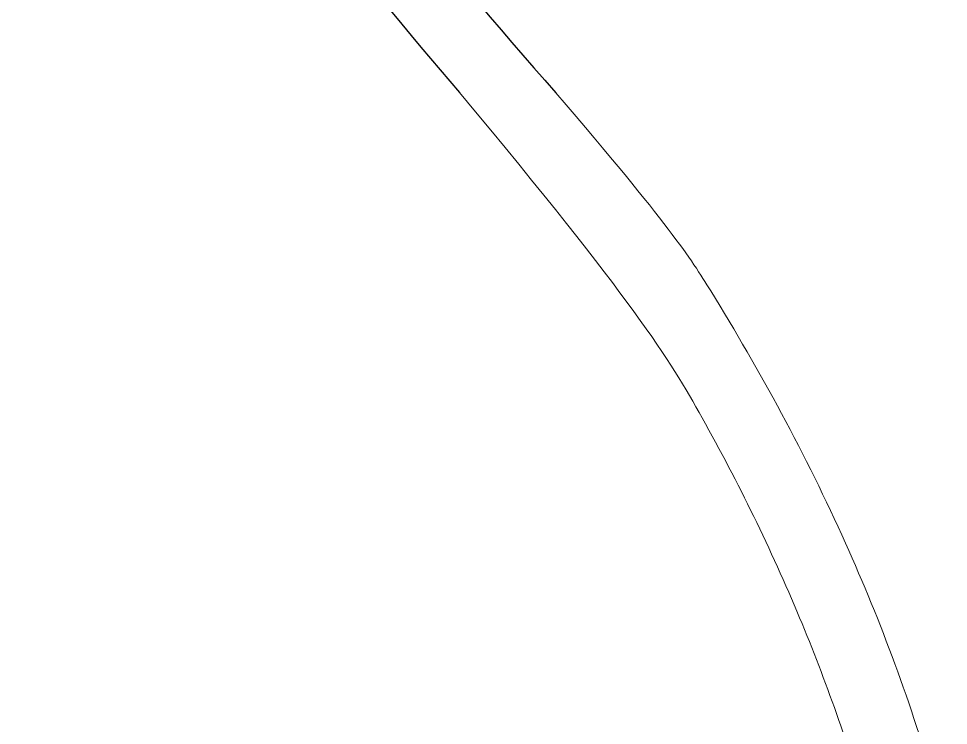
# Model space of a CAD drawing. Extents: x 19821 to 22981, y -91 to 2224.
# Drawn here: x 20812.1 to 21005, y 536.8 to 683.6 of the extents above; entities that cross this region are included whole.
import ezdxf

# ---------------------------------------------------------------- set-up
doc = ezdxf.new("R2010")
doc.units = 0
doc.header["$LTSCALE"] = 10
doc.header["$MEASUREMENT"] = 0
doc.layers.get('0').update_dxf_attribs({"linetype": 'CONTINUOUS'})
doc.layers.add('1', color=7, linetype='CONTINUOUS')

msp = doc.modelspace()

# ---------------------------------------------------------------- linework, layer by layer
at = {"color": 7, "ltscale": 0.5}
for radius, end in [(875.03, 221.60993), (890.03, 220.75597)]:
    msp.add_arc((21577.81, 1249.23), radius, 214.36852, end, dxfattribs=at)
at = {"layer": '1', "color": 7, "linetype": 'Continuous', "lineweight": 18}
msp.add_open_spline([(20691.31, 431.74), (20691.81, 429.86), (20693.19, 424.94), (20695.91, 416.3), (20699.82, 405.16), (20704.87, 392.62), (20711.02, 379.61), (20718.05, 367.02), (20725.86, 355.22), (20734.46, 344.34), (20743.87, 334.5), (20754.07, 325.82), (20765.03, 318.45), (20778.51, 311.32), (20794.73, 305.04), (20813.61, 300.19), (20832.79, 297.27), (20851.98, 296), (20870.88, 296.38), (20889.18, 298.41), (20906.61, 302.02), (20922.98, 307.15), (20938.18, 313.73), (20952.31, 321.8), (20965.54, 331.59), (20976.42, 342.12), (20985.11, 352.89), (20991.85, 363.3), (20998.79, 376.61), (21005.24, 393.07), (21010.39, 412.84), (21013.27, 433.55), (21013.85, 454.69), (21012.38, 475.78), (21008.8, 498.82), (21002.8, 523.53), (20994.27, 549.61), (20983.58, 575.7), (20970.8, 601.56), (20956.81, 625.66), (20947.13, 640.66), (20923.57, 668.16)], degree=3, knots=[0, 0, 0, 0, 0.0082069, 0.0215596, 0.0381097, 0.0578098, 0.0783679, 0.0985803, 0.1183953, 0.1377978, 0.1568237, 0.1755469, 0.1939843, 0.2122541, 0.2395791, 0.2668789, 0.2940862, 0.321042, 0.347645, 0.3734704, 0.3983715, 0.4223601, 0.4454972, 0.4678681, 0.4906141, 0.514563, 0.5313056, 0.5486882, 0.5666212, 0.5943077, 0.622846, 0.6523031, 0.6820326, 0.7116126, 0.7410481, 0.7799734, 0.8183744, 0.856331, 0.8984009, 0.9395583, 0.9734278, 0.9734278, 0.9734278, 0.9734278], dxfattribs=at)
at = {"layer": '1', "color": 7, "linetype": 'Continuous', "lineweight": 13}
msp.add_open_spline([(20698.74, 469.02), (20699.05, 467.05), (20701.6, 451.69), (20707.1, 428.46), (20717.94, 398.95), (20729.76, 375.44), (20742.45, 357.52), (20754.59, 344.78), (20765.87, 335.44), (20780.04, 326.92), (20803.48, 317.24), (20830.75, 311.95), (20859.73, 310.69), (20890.88, 312.84), (20923.02, 321.62), (20948.44, 336.74), (20963, 349.53), (20972.89, 361.08), (20981.51, 374.99), (20988.8, 391.21), (20994.5, 409.74), (20999.23, 437.02), (20998.76, 473.92), (20989.62, 517.81), (20974.48, 560.66), (20955.27, 599.79), (20939.73, 624.8), (20903.62, 668.19)], degree=3, knots=[0.1557471, 0.1557471, 0.1557471, 0.1557471, 0.1631072, 0.2132649, 0.2434205, 0.276089, 0.3087575, 0.3257451, 0.3441483, 0.3664559, 0.3906224, 0.4409693, 0.4674788, 0.4961974, 0.5560278, 0.5931512, 0.6124554, 0.6333683, 0.6537476, 0.6758252, 0.7004604, 0.7271486, 0.7807463, 0.8388106, 0.8913568, 0.9482818, 1, 1, 1, 1], dxfattribs=at)

doc.saveas('drawing.dxf')
